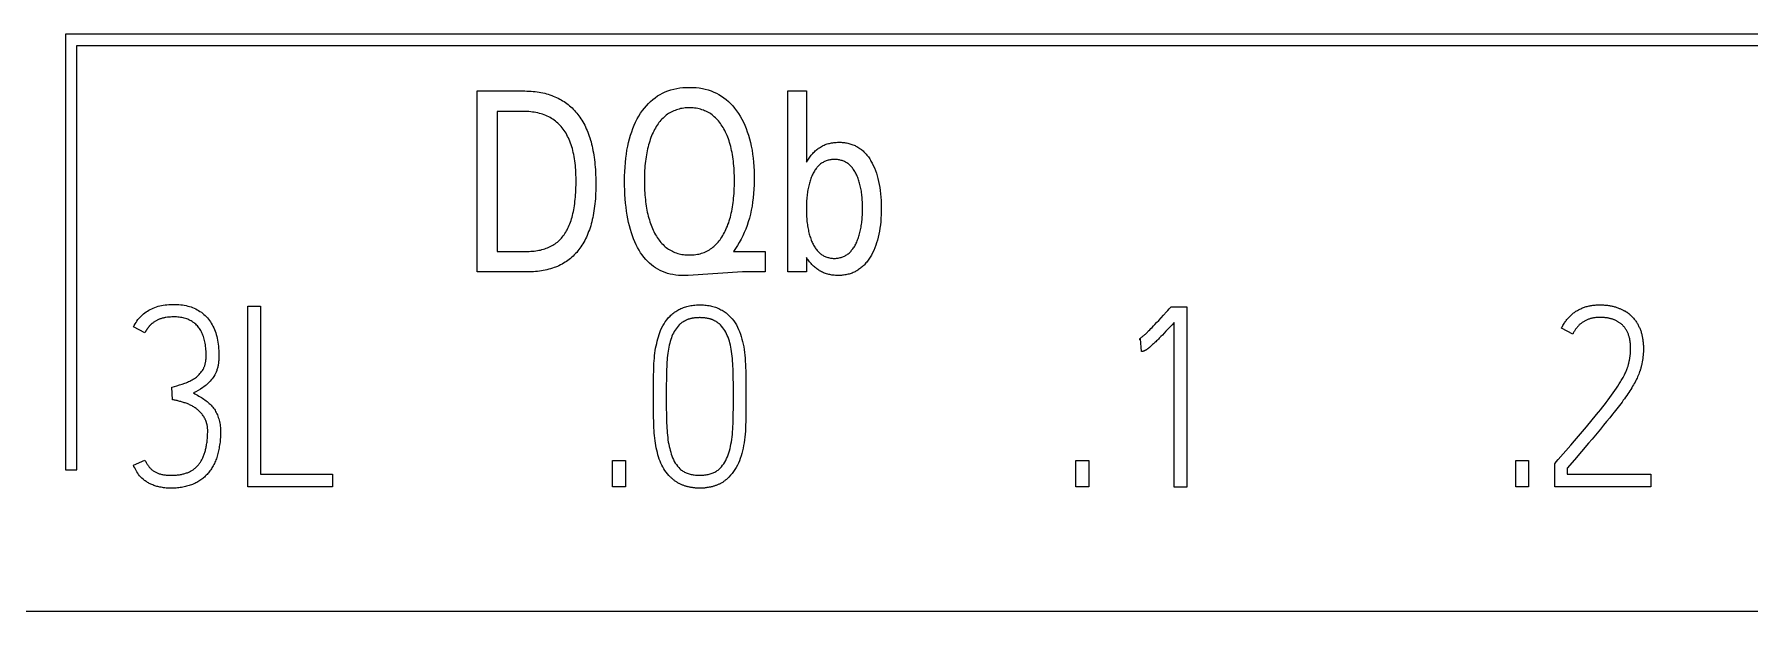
# Model space of a CAD drawing. Header units: inches. Extents: x 9000 to 22395, y 8106 to 17135.
# Drawn here: x 10216.71 to 10250.43, y 8327.43 to 8338.77 of the extents above; entities that cross this region are included whole.
import ezdxf

# ---------------------------------------------------------------- set-up
doc = ezdxf.new("R2010")
doc.units = ezdxf.units.IN
doc.header["$MEASUREMENT"] = 0
doc.layers.add('20000_FRONT_O', color=7, linetype='Continuous')
doc.layers.add('20500_FRONT_O_LABELING', color=7, linetype='Continuous')

# ---------------------------------------------------------------- blocks, each defined once
blk = doc.blocks.new('A$C21A67833')
at = {"layer": '20000_FRONT_O', "linetype": 'Continuous'}
for p, q in [((91.03, 19.303), (72.42, 19.303)), ((72.42, 19.303), (72.42, 15.453)), ((72.52, 19.203), (90.93, 19.203)), ((72.52, 15.453), (72.52, 19.203)), ((72.42, 15.453), (72.52, 15.453)), ((105.3, 14.2), (25, 14.2))]:
    blk.add_line(p, q, dxfattribs=at)
at = {"layer": '20500_FRONT_O_LABELING', "linetype": 'Continuous'}
for p, q in [((76.063, 17.203), (76.063, 18.803)), ((78.811, 18.803), (78.975, 18.803)), ((78.811, 17.203), (78.811, 18.803)), ((78.975, 18.803), (78.975, 18.172)), ((76.449, 18.622), (76.238, 18.622)), ((76.238, 18.622), (76.238, 17.384)), ((76.238, 17.384), (76.505, 17.384)), ((78.329, 17.384), (78.611, 17.384)), ((78.611, 17.384), (78.611, 17.203)), ((78.977, 17.329), (78.975, 17.331)), ((78.975, 17.331), (78.975, 17.203)), ((76.503, 17.203), (76.063, 17.203)), ((78.41, 17.203), (77.93, 17.171)), ((78.611, 17.203), (78.41, 17.203)), ((78.975, 17.203), (78.811, 17.203)), ((74.032, 16.901), (74.145, 16.901)), ((74.032, 15.303), (74.032, 16.901)), ((74.145, 16.901), (74.145, 15.416)), ((82.136, 16.822), (82.161, 16.849)), ((82.185, 16.876), (82.201, 16.894)), ((82.201, 16.894), (82.341, 16.894)), ((82.341, 16.894), (82.341, 15.301)), ((73.122, 16.666), (73.02, 16.717)), ((82.013, 16.691), (82.023, 16.702)), ((82.023, 16.702), (82.034, 16.713)), ((82.034, 16.713), (82.045, 16.725)), ((82.045, 16.725), (82.057, 16.737)), ((82.057, 16.737), (82.074, 16.756)), ((82.074, 16.756), (82.093, 16.775)), ((82.093, 16.775), (82.136, 16.822)), ((82.191, 16.715), (82.173, 16.696)), ((82.21, 16.735), (82.191, 16.715)), ((82.23, 16.757), (82.21, 16.735)), ((82.23, 15.301), (82.23, 16.757)), ((85.756, 16.654), (85.656, 16.705)), ((81.932, 16.612), (81.919, 16.608)), ((81.939, 16.499), (81.932, 16.612)), ((82.038, 16.56), (82.032, 16.555)), ((82.045, 16.566), (82.038, 16.56)), ((82.051, 16.572), (82.045, 16.566)), ((82.058, 16.579), (82.051, 16.572)), ((82.066, 16.586), (82.058, 16.579)), ((82.073, 16.593), (82.066, 16.586)), ((82.081, 16.601), (82.073, 16.593)), ((82.089, 16.609), (82.081, 16.601)), ((82.097, 16.617), (82.089, 16.609)), ((82.11, 16.631), (82.097, 16.617)), ((82.125, 16.645), (82.11, 16.631)), ((82.14, 16.661), (82.125, 16.645)), ((82.156, 16.678), (82.14, 16.661)), ((82.173, 16.696), (82.156, 16.678)), ((77.736, 16.253), (77.735, 16.206)), ((73.366, 16.073), (73.36, 16.184)), ((77.622, 16.056), (77.621, 16.111)), ((86.109, 15.946), (86.083, 15.914)), ((77.624, 15.874), (77.623, 15.924)), ((85.772, 15.71), (85.841, 15.792)), ((86.028, 15.847), (86, 15.813)), ((86.056, 15.881), (86.028, 15.847)), ((86.083, 15.914), (86.056, 15.881)), ((85.627, 15.544), (85.738, 15.672)), ((85.738, 15.672), (85.772, 15.71)), ((73.02, 15.494), (73.122, 15.54)), ((77.26, 15.536), (77.373, 15.536)), ((77.26, 15.303), (77.26, 15.536)), ((77.373, 15.536), (77.373, 15.303)), ((81.359, 15.536), (81.473, 15.536)), ((81.359, 15.303), (81.359, 15.536)), ((81.473, 15.536), (81.473, 15.303)), ((85.252, 15.536), (85.365, 15.536)), ((85.252, 15.303), (85.252, 15.536)), ((85.365, 15.536), (85.365, 15.303)), ((85.596, 15.507), (85.609, 15.523)), ((85.596, 15.303), (85.596, 15.507)), ((85.609, 15.523), (85.627, 15.544)), ((85.771, 15.543), (85.707, 15.467)), ((74.145, 15.416), (74.78, 15.416)), ((74.78, 15.416), (74.78, 15.303)), ((85.707, 15.467), (85.707, 15.414)), ((85.707, 15.414), (86.448, 15.414)), ((86.448, 15.414), (86.448, 15.303)), ((74.78, 15.303), (74.032, 15.303)), ((77.373, 15.303), (77.26, 15.303)), ((81.473, 15.303), (81.359, 15.303)), ((82.341, 15.301), (82.23, 15.301)), ((85.365, 15.303), (85.252, 15.303)), ((86.448, 15.303), (85.596, 15.303))]:
    blk.add_line(p, q, dxfattribs=at)
for points in [[(77.93, 17.171), (77.919, 17.17), (77.908, 17.17), (77.895, 17.17), (77.868, 17.17), (77.843, 17.172), (77.818, 17.175), (77.793, 17.179), (77.77, 17.184), (77.746, 17.19), (77.724, 17.198), (77.702, 17.206), (77.681, 17.216), (77.661, 17.226), (77.641, 17.238), (77.622, 17.251), (77.604, 17.265), (77.586, 17.281), (77.569, 17.297), (77.553, 17.314), (77.537, 17.333), (77.522, 17.353), (77.508, 17.373), (77.494, 17.395), (77.481, 17.418), (77.469, 17.443), (77.457, 17.468), (77.446, 17.494), (77.436, 17.521), (77.426, 17.549), (77.417, 17.579), (77.409, 17.609), (77.402, 17.64), (77.395, 17.672), (77.389, 17.706), (77.384, 17.74), (77.379, 17.775), (77.375, 17.811), (77.372, 17.849), (77.369, 17.887), (77.368, 17.927), (77.366, 17.967), (77.366, 18.008), (77.366, 18.05), (77.368, 18.091), (77.37, 18.13), (77.373, 18.169), (77.377, 18.207), (77.382, 18.243), (77.387, 18.279), (77.394, 18.314), (77.401, 18.347), (77.41, 18.38), (77.419, 18.412), (77.429, 18.442), (77.44, 18.472), (77.452, 18.501), (77.464, 18.528), (77.478, 18.555), (77.493, 18.581), (77.508, 18.606), (77.524, 18.629), (77.541, 18.651), (77.559, 18.672), (77.577, 18.692), (77.596, 18.71), (77.616, 18.728), (77.636, 18.743), (77.658, 18.758), (77.68, 18.771), (77.702, 18.783), (77.726, 18.794), (77.75, 18.804), (77.775, 18.812), (77.801, 18.819), (77.827, 18.825), (77.854, 18.829), (77.882, 18.832), (77.911, 18.834), (77.94, 18.834), (77.97, 18.834), (77.998, 18.832), (78.026, 18.829), (78.054, 18.824), (78.08, 18.818), (78.106, 18.811), (78.131, 18.803), (78.155, 18.793), (78.179, 18.782), (78.201, 18.77), (78.223, 18.757), (78.245, 18.742), (78.265, 18.726), (78.285, 18.709), (78.304, 18.691), (78.323, 18.671), (78.34, 18.65), (78.357, 18.627), (78.373, 18.604), (78.389, 18.579), (78.403, 18.554), (78.417, 18.527), (78.43, 18.499), (78.441, 18.471), (78.452, 18.442), (78.462, 18.411), (78.472, 18.38), (78.48, 18.348), (78.487, 18.314), (78.494, 18.28), (78.499, 18.245), (78.504, 18.209), (78.508, 18.172), (78.51, 18.134), (78.512, 18.095), (78.513, 18.055), (78.513, 18.014), (78.513, 17.974), (78.511, 17.934), (78.508, 17.895), (78.504, 17.857), (78.499, 17.82), (78.494, 17.784), (78.487, 17.748), (78.479, 17.713), (78.47, 17.679), (78.46, 17.646), (78.45, 17.614), (78.438, 17.582), (78.425, 17.552), (78.412, 17.522), (78.397, 17.493), (78.381, 17.464), (78.364, 17.437), (78.347, 17.41), (78.329, 17.384)], [(76.063, 18.803), (76.446, 18.803), (76.484, 18.803), (76.502, 18.802), (76.521, 18.801), (76.539, 18.8), (76.557, 18.799), (76.575, 18.797), (76.592, 18.794), (76.609, 18.792), (76.626, 18.789), (76.642, 18.785), (76.659, 18.782), (76.675, 18.777), (76.69, 18.773), (76.706, 18.768), (76.721, 18.763), (76.735, 18.757), (76.75, 18.751), (76.764, 18.745), (76.778, 18.738), (76.792, 18.731), (76.805, 18.724), (76.818, 18.716), (76.831, 18.708), (76.843, 18.7), (76.856, 18.691), (76.868, 18.682), (76.879, 18.672), (76.891, 18.662), (76.902, 18.652), (76.912, 18.641), (76.923, 18.63), (76.933, 18.619), (76.943, 18.607), (76.953, 18.595), (76.962, 18.582), (76.971, 18.57), (76.98, 18.556), (76.989, 18.543), (76.997, 18.529), (77.005, 18.515), (77.013, 18.5), (77.02, 18.485), (77.027, 18.469), (77.034, 18.454), (77.04, 18.438), (77.047, 18.421), (77.053, 18.404), (77.058, 18.387), (77.064, 18.369), (77.069, 18.352), (77.074, 18.333), (77.078, 18.315), (77.082, 18.296), (77.086, 18.276), (77.09, 18.256), (77.093, 18.236), (77.097, 18.216), (77.099, 18.195), (77.102, 18.174), (77.104, 18.152), (77.106, 18.13), (77.108, 18.108), (77.109, 18.085), (77.11, 18.062), (77.111, 18.039), (77.112, 18.015), (77.112, 17.991), (77.112, 17.967), (77.112, 17.943), (77.111, 17.919), (77.11, 17.896), (77.109, 17.873), (77.108, 17.85), (77.106, 17.828), (77.104, 17.806), (77.101, 17.785), (77.098, 17.764), (77.095, 17.743), (77.092, 17.723), (77.088, 17.703), (77.085, 17.684), (77.08, 17.665), (77.076, 17.646), (77.071, 17.628), (77.066, 17.61), (77.06, 17.593), (77.055, 17.575), (77.048, 17.559), (77.042, 17.542), (77.035, 17.526), (77.029, 17.511), (77.021, 17.496), (77.014, 17.481), (77.006, 17.466), (76.998, 17.452), (76.989, 17.439), (76.98, 17.425), (76.971, 17.412), (76.962, 17.4), (76.952, 17.388), (76.942, 17.376), (76.932, 17.365), (76.921, 17.354), (76.911, 17.343), (76.899, 17.333), (76.888, 17.323), (76.876, 17.314), (76.864, 17.305), (76.852, 17.296), (76.839, 17.288), (76.826, 17.28), (76.813, 17.272), (76.799, 17.265), (76.785, 17.258), (76.771, 17.252), (76.756, 17.246), (76.742, 17.241), (76.727, 17.235), (76.711, 17.231), (76.695, 17.226), (76.679, 17.222), (76.663, 17.218), (76.646, 17.215), (76.63, 17.212), (76.612, 17.21), (76.595, 17.208), (76.577, 17.206), (76.559, 17.205), (76.54, 17.204), (76.522, 17.203), (76.503, 17.203)], [(76.505, 17.384), (76.521, 17.384), (76.536, 17.385), (76.551, 17.386), (76.566, 17.387), (76.58, 17.389), (76.594, 17.391), (76.608, 17.394), (76.622, 17.396), (76.635, 17.4), (76.648, 17.403), (76.66, 17.407), (76.673, 17.412), (76.685, 17.416), (76.697, 17.421), (76.708, 17.427), (76.719, 17.433), (76.73, 17.439), (76.741, 17.445), (76.751, 17.452), (76.761, 17.46), (76.771, 17.467), (76.78, 17.475), (76.789, 17.484), (76.798, 17.493), (76.807, 17.502), (76.815, 17.511), (76.823, 17.521), (76.83, 17.531), (76.838, 17.542), (76.845, 17.553), (76.852, 17.565), (76.858, 17.576), (76.864, 17.589), (76.87, 17.601), (76.876, 17.615), (76.882, 17.628), (76.887, 17.642), (76.892, 17.657), (76.897, 17.672), (76.901, 17.687), (76.905, 17.703), (76.909, 17.719), (76.913, 17.736), (76.916, 17.753), (76.919, 17.77), (76.922, 17.788), (76.925, 17.807), (76.927, 17.826), (76.929, 17.845), (76.931, 17.865), (76.933, 17.885), (76.934, 17.906), (76.935, 17.927), (76.936, 17.948), (76.937, 17.97), (76.937, 17.993), (76.937, 18.016), (76.937, 18.038), (76.936, 18.061), (76.935, 18.082), (76.934, 18.104), (76.933, 18.125), (76.931, 18.145), (76.929, 18.165), (76.926, 18.185), (76.923, 18.204), (76.92, 18.223), (76.916, 18.241), (76.912, 18.259), (76.908, 18.277), (76.904, 18.294), (76.899, 18.31), (76.893, 18.327), (76.888, 18.342), (76.882, 18.358), (76.876, 18.373), (76.869, 18.387), (76.862, 18.401), (76.855, 18.415), (76.848, 18.428), (76.84, 18.441), (76.832, 18.453), (76.823, 18.465), (76.814, 18.476), (76.805, 18.487), (76.795, 18.498), (76.785, 18.508), (76.775, 18.518), (76.765, 18.527), (76.754, 18.536), (76.743, 18.544), (76.731, 18.552), (76.719, 18.56), (76.707, 18.567), (76.695, 18.573), (76.682, 18.58), (76.669, 18.585), (76.655, 18.591), (76.641, 18.596), (76.627, 18.6), (76.612, 18.604), (76.598, 18.608), (76.582, 18.611), (76.567, 18.614), (76.551, 18.616), (76.535, 18.618), (76.518, 18.62), (76.502, 18.621), (76.484, 18.621), (76.449, 18.622)], [(78.252, 18.454), (78.245, 18.467), (78.238, 18.48), (78.23, 18.492), (78.222, 18.504), (78.214, 18.516), (78.206, 18.527), (78.197, 18.537), (78.188, 18.547), (78.179, 18.557), (78.17, 18.566), (78.16, 18.575), (78.151, 18.583), (78.14, 18.591), (78.13, 18.599), (78.119, 18.605), (78.109, 18.612), (78.097, 18.618), (78.086, 18.623), (78.074, 18.628), (78.063, 18.633), (78.05, 18.637), (78.038, 18.641), (78.025, 18.644), (78.013, 18.647), (77.999, 18.649), (77.986, 18.651), (77.972, 18.652), (77.959, 18.653), (77.944, 18.653), (77.93, 18.653), (77.916, 18.653), (77.902, 18.652), (77.889, 18.65), (77.875, 18.648), (77.862, 18.646), (77.85, 18.643), (77.837, 18.64), (77.825, 18.636), (77.813, 18.631), (77.801, 18.627), (77.789, 18.621), (77.778, 18.616), (77.767, 18.61), (77.756, 18.603), (77.746, 18.596), (77.735, 18.588), (77.725, 18.58), (77.716, 18.572), (77.706, 18.563), (77.697, 18.554), (77.688, 18.544), (77.679, 18.533), (77.67, 18.523), (77.662, 18.511), (77.654, 18.5), (77.646, 18.487), (77.639, 18.475), (77.631, 18.462), (77.624, 18.448), (77.618, 18.434), (77.611, 18.42), (77.605, 18.405), (77.599, 18.39), (77.593, 18.374), (77.588, 18.359), (77.583, 18.342), (77.578, 18.326), (77.574, 18.309), (77.57, 18.292), (77.566, 18.274), (77.562, 18.256), (77.559, 18.238), (77.556, 18.219), (77.553, 18.2), (77.55, 18.181), (77.548, 18.161), (77.546, 18.141), (77.545, 18.12), (77.543, 18.099), (77.542, 18.078), (77.542, 18.056), (77.541, 18.034), (77.541, 18.012), (77.541, 17.989), (77.542, 17.967), (77.542, 17.946), (77.543, 17.924), (77.544, 17.903), (77.546, 17.883), (77.548, 17.862), (77.55, 17.843), (77.552, 17.823), (77.554, 17.804), (77.557, 17.785), (77.56, 17.766), (77.564, 17.748), (77.567, 17.731), (77.571, 17.713), (77.575, 17.696), (77.58, 17.679), (77.585, 17.663), (77.59, 17.647), (77.595, 17.632), (77.6, 17.616), (77.606, 17.601), (77.612, 17.587), (77.619, 17.573), (77.625, 17.559)], [(77.625, 17.559), (77.632, 17.545), (77.64, 17.532), (77.647, 17.52), (77.655, 17.507), (77.663, 17.496), (77.671, 17.484), (77.679, 17.474), (77.688, 17.463), (77.697, 17.453), (77.706, 17.444), (77.716, 17.435), (77.725, 17.426), (77.735, 17.418), (77.745, 17.411), (77.756, 17.404), (77.766, 17.397), (77.777, 17.391), (77.789, 17.385), (77.8, 17.38), (77.812, 17.375), (77.823, 17.371), (77.836, 17.367), (77.848, 17.363), (77.861, 17.36), (77.874, 17.358), (77.887, 17.356), (77.9, 17.354), (77.914, 17.353), (77.928, 17.353), (77.942, 17.353), (77.956, 17.353), (77.97, 17.354), (77.983, 17.355), (77.996, 17.357), (78.01, 17.359), (78.022, 17.361), (78.035, 17.364), (78.047, 17.368), (78.059, 17.372), (78.071, 17.376), (78.083, 17.381), (78.094, 17.387), (78.105, 17.393), (78.116, 17.399), (78.127, 17.406), (78.137, 17.413), (78.147, 17.421), (78.157, 17.429), (78.167, 17.438), (78.176, 17.447), (78.185, 17.456), (78.194, 17.466), (78.203, 17.477), (78.211, 17.488), (78.219, 17.499), (78.227, 17.511), (78.235, 17.524), (78.242, 17.536), (78.25, 17.55), (78.256, 17.564), (78.263, 17.578), (78.269, 17.592), (78.276, 17.607), (78.281, 17.622), (78.287, 17.638), (78.292, 17.654), (78.297, 17.671), (78.302, 17.687), (78.306, 17.705), (78.31, 17.722), (78.314, 17.74), (78.318, 17.758), (78.321, 17.777), (78.324, 17.796), (78.327, 17.816), (78.329, 17.835), (78.331, 17.856), (78.333, 17.876), (78.335, 17.897), (78.336, 17.919), (78.337, 17.94), (78.338, 17.963), (78.338, 17.985), (78.339, 18.008), (78.338, 18.031), (78.338, 18.054), (78.337, 18.076), (78.336, 18.098), (78.335, 18.119), (78.333, 18.14), (78.331, 18.161), (78.329, 18.181), (78.327, 18.201), (78.324, 18.221), (78.321, 18.24), (78.317, 18.258), (78.313, 18.277), (78.309, 18.295), (78.305, 18.312), (78.3, 18.33), (78.295, 18.346), (78.29, 18.363), (78.285, 18.379), (78.279, 18.395), (78.273, 18.41), (78.266, 18.425), (78.259, 18.439), (78.252, 18.454)], [(78.975, 18.172), (78.987, 18.191), (78.993, 18.2), (78.999, 18.209), (79.005, 18.218), (79.012, 18.227), (79.018, 18.235), (79.025, 18.243), (79.032, 18.251), (79.038, 18.258), (79.046, 18.265), (79.053, 18.272), (79.06, 18.278), (79.068, 18.284), (79.075, 18.29), (79.083, 18.296), (79.091, 18.301), (79.099, 18.306), (79.108, 18.311), (79.116, 18.316), (79.124, 18.32), (79.133, 18.324), (79.142, 18.328), (79.151, 18.331), (79.16, 18.334), (79.169, 18.337), (79.179, 18.339), (79.188, 18.342), (79.198, 18.343), (79.208, 18.345), (79.218, 18.346), (79.228, 18.348), (79.239, 18.348), (79.249, 18.349), (79.26, 18.349), (79.27, 18.349), (79.281, 18.349), (79.291, 18.348), (79.302, 18.347), (79.312, 18.346), (79.322, 18.345), (79.331, 18.343), (79.341, 18.341), (79.351, 18.339), (79.36, 18.336), (79.369, 18.333), (79.378, 18.33), (79.387, 18.327), (79.396, 18.323), (79.405, 18.319), (79.413, 18.315), (79.422, 18.311), (79.43, 18.306), (79.438, 18.301), (79.446, 18.295), (79.453, 18.29), (79.461, 18.284), (79.469, 18.278), (79.476, 18.272), (79.483, 18.265), (79.49, 18.258), (79.497, 18.251), (79.504, 18.243), (79.51, 18.235), (79.517, 18.227), (79.523, 18.219), (79.529, 18.21), (79.535, 18.202), (79.541, 18.192), (79.546, 18.183), (79.552, 18.173), (79.557, 18.163), (79.567, 18.143), (79.577, 18.122), (79.586, 18.099), (79.594, 18.077), (79.601, 18.053), (79.608, 18.028), (79.614, 18.003), (79.619, 17.977), (79.624, 17.95), (79.628, 17.922), (79.631, 17.893), (79.634, 17.864), (79.636, 17.834), (79.637, 17.802), (79.637, 17.787), (79.637, 17.771), (79.637, 17.738), (79.636, 17.707), (79.634, 17.677), (79.632, 17.647), (79.629, 17.618), (79.625, 17.59), (79.621, 17.562), (79.616, 17.536), (79.61, 17.51), (79.604, 17.485), (79.596, 17.461), (79.589, 17.438), (79.58, 17.415), (79.571, 17.393), (79.561, 17.373), (79.55, 17.352), (79.545, 17.343), (79.539, 17.333), (79.533, 17.324), (79.527, 17.315), (79.521, 17.307), (79.515, 17.298), (79.509, 17.29), (79.502, 17.282), (79.495, 17.275), (79.489, 17.267), (79.482, 17.26), (79.475, 17.254), (79.468, 17.247), (79.46, 17.241), (79.453, 17.235), (79.445, 17.229), (79.437, 17.224), (79.429, 17.218), (79.421, 17.214), (79.413, 17.209), (79.405, 17.205), (79.396, 17.2), (79.388, 17.197), (79.379, 17.193), (79.37, 17.19), (79.361, 17.187), (79.352, 17.184), (79.343, 17.182), (79.333, 17.179), (79.324, 17.177), (79.314, 17.176), (79.304, 17.174), (79.294, 17.173), (79.284, 17.172), (79.274, 17.172), (79.263, 17.171), (79.252, 17.171), (79.242, 17.171), (79.232, 17.172), (79.221, 17.173), (79.211, 17.174), (79.201, 17.175), (79.191, 17.177), (79.182, 17.179), (79.172, 17.181), (79.163, 17.183), (79.153, 17.186), (79.144, 17.189), (79.135, 17.193), (79.126, 17.196), (79.118, 17.2), (79.109, 17.204), (79.1, 17.209), (79.092, 17.214), (79.084, 17.219), (79.076, 17.224), (79.068, 17.23), (79.06, 17.236), (79.052, 17.242), (79.045, 17.248), (79.037, 17.255), (79.03, 17.262), (79.023, 17.269), (79.016, 17.277), (79.009, 17.285), (79.002, 17.293), (78.996, 17.302), (78.989, 17.31), (78.983, 17.319), (78.977, 17.329)], [(79.42, 18.058), (79.416, 18.067), (79.412, 18.075), (79.407, 18.084), (79.402, 18.092), (79.397, 18.1), (79.392, 18.107), (79.387, 18.115), (79.382, 18.122), (79.376, 18.128), (79.371, 18.135), (79.365, 18.141), (79.359, 18.146), (79.353, 18.152), (79.346, 18.157), (79.34, 18.162), (79.333, 18.166), (79.326, 18.17), (79.32, 18.174), (79.312, 18.178), (79.305, 18.181), (79.298, 18.184), (79.29, 18.187), (79.283, 18.189), (79.275, 18.191), (79.267, 18.193), (79.259, 18.194), (79.25, 18.196), (79.242, 18.196), (79.233, 18.197), (79.224, 18.197), (79.216, 18.197), (79.207, 18.197), (79.198, 18.196), (79.19, 18.195), (79.182, 18.193), (79.174, 18.192), (79.166, 18.19), (79.158, 18.188), (79.15, 18.185), (79.143, 18.182), (79.136, 18.179), (79.128, 18.175), (79.122, 18.171), (79.115, 18.167), (79.108, 18.163), (79.101, 18.158), (79.095, 18.153), (79.089, 18.147), (79.083, 18.142), (79.077, 18.136), (79.071, 18.129), (79.066, 18.123), (79.06, 18.116), (79.055, 18.108), (79.05, 18.101), (79.045, 18.093), (79.04, 18.084), (79.035, 18.076), (79.031, 18.067), (79.026, 18.058), (79.022, 18.048), (79.018, 18.039), (79.014, 18.029), (79.011, 18.018), (79.007, 18.008), (79.004, 17.997), (79.001, 17.986), (78.998, 17.975), (78.995, 17.964), (78.993, 17.952), (78.99, 17.94), (78.988, 17.928), (78.986, 17.915), (78.984, 17.903), (78.982, 17.89), (78.981, 17.876), (78.979, 17.863), (78.978, 17.849), (78.977, 17.835), (78.977, 17.821), (78.976, 17.807), (78.975, 17.792), (78.975, 17.777), (78.975, 17.762), (78.975, 17.747), (78.975, 17.732), (78.976, 17.717), (78.976, 17.703), (78.977, 17.689), (78.978, 17.675), (78.979, 17.661), (78.98, 17.648), (78.982, 17.634), (78.984, 17.622), (78.985, 17.609), (78.987, 17.596), (78.99, 17.584), (78.992, 17.572), (78.994, 17.561), (78.997, 17.549), (79, 17.538), (79.003, 17.527), (79.006, 17.516), (79.01, 17.506), (79.013, 17.495), (79.017, 17.485), (79.021, 17.476), (79.025, 17.466)], [(79.025, 17.466), (79.029, 17.457), (79.034, 17.448), (79.038, 17.439), (79.043, 17.431), (79.048, 17.422), (79.053, 17.415), (79.058, 17.407), (79.063, 17.4), (79.069, 17.393), (79.075, 17.387), (79.081, 17.381), (79.087, 17.375), (79.093, 17.369), (79.099, 17.364), (79.106, 17.359), (79.112, 17.354), (79.119, 17.35), (79.126, 17.346), (79.133, 17.342), (79.14, 17.339), (79.148, 17.336), (79.155, 17.333), (79.163, 17.331), (79.171, 17.329), (79.179, 17.327), (79.187, 17.326), (79.196, 17.325), (79.204, 17.324), (79.213, 17.323), (79.222, 17.323), (79.231, 17.323), (79.24, 17.324), (79.248, 17.325), (79.257, 17.326), (79.265, 17.327), (79.273, 17.329), (79.281, 17.331), (79.289, 17.334), (79.296, 17.336), (79.304, 17.339), (79.311, 17.343), (79.318, 17.346), (79.325, 17.35), (79.332, 17.355), (79.339, 17.359), (79.345, 17.364), (79.352, 17.369), (79.358, 17.375), (79.364, 17.381), (79.37, 17.387), (79.375, 17.394), (79.381, 17.401), (79.386, 17.408), (79.392, 17.415), (79.397, 17.423), (79.402, 17.431), (79.407, 17.44), (79.411, 17.448), (79.416, 17.457), (79.42, 17.467), (79.424, 17.477), (79.428, 17.486), (79.432, 17.497), (79.435, 17.507), (79.439, 17.518), (79.442, 17.528), (79.445, 17.54), (79.448, 17.551), (79.451, 17.562), (79.454, 17.574), (79.456, 17.586), (79.458, 17.598), (79.46, 17.611), (79.462, 17.624), (79.464, 17.637), (79.465, 17.65), (79.467, 17.663), (79.468, 17.677), (79.469, 17.691), (79.47, 17.705), (79.47, 17.719), (79.471, 17.734), (79.471, 17.748), (79.471, 17.764), (79.471, 17.779), (79.471, 17.793), (79.471, 17.808), (79.47, 17.822), (79.469, 17.837), (79.468, 17.85), (79.467, 17.864), (79.466, 17.877), (79.464, 17.89), (79.463, 17.903), (79.461, 17.916), (79.459, 17.928), (79.457, 17.94), (79.454, 17.952), (79.452, 17.964), (79.449, 17.975), (79.446, 17.986), (79.443, 17.997), (79.44, 18.008), (79.436, 18.018), (79.432, 18.029), (79.429, 18.039), (79.425, 18.048), (79.42, 18.058)], [(73.02, 16.717), (73.027, 16.73), (73.035, 16.744), (73.043, 16.757), (73.051, 16.769), (73.06, 16.781), (73.069, 16.792), (73.079, 16.803), (73.089, 16.813), (73.099, 16.823), (73.11, 16.832), (73.121, 16.841), (73.132, 16.85), (73.144, 16.857), (73.156, 16.865), (73.169, 16.872), (73.182, 16.878), (73.195, 16.884), (73.209, 16.889), (73.223, 16.894), (73.238, 16.899), (73.253, 16.903), (73.268, 16.906), (73.284, 16.909), (73.3, 16.911), (73.316, 16.913), (73.333, 16.915), (73.35, 16.916), (73.368, 16.916), (73.386, 16.916), (73.404, 16.916), (73.421, 16.914), (73.438, 16.913), (73.454, 16.911), (73.47, 16.908), (73.486, 16.905), (73.501, 16.901), (73.516, 16.897), (73.53, 16.893), (73.544, 16.887), (73.558, 16.882), (73.571, 16.876), (73.584, 16.869), (73.597, 16.862), (73.609, 16.854), (73.621, 16.846), (73.632, 16.837), (73.643, 16.828), (73.654, 16.818), (73.664, 16.808), (73.674, 16.797), (73.683, 16.786), (73.692, 16.774), (73.701, 16.762), (73.709, 16.749), (73.716, 16.736), (73.724, 16.723), (73.73, 16.709), (73.737, 16.695), (73.742, 16.68), (73.748, 16.665), (73.753, 16.649), (73.757, 16.633), (73.761, 16.616), (73.765, 16.599), (73.768, 16.582), (73.77, 16.564), (73.773, 16.546), (73.774, 16.527), (73.776, 16.508), (73.776, 16.488), (73.777, 16.468), (73.777, 16.458), (73.777, 16.448), (73.776, 16.438), (73.776, 16.429), (73.775, 16.419), (73.774, 16.41), (73.773, 16.401), (73.772, 16.392), (73.771, 16.384), (73.769, 16.376), (73.768, 16.368), (73.766, 16.36), (73.764, 16.352), (73.762, 16.345), (73.759, 16.338), (73.757, 16.331), (73.751, 16.317), (73.745, 16.305), (73.739, 16.292), (73.732, 16.28), (73.725, 16.269), (73.717, 16.258), (73.709, 16.248), (73.7, 16.238), (73.691, 16.228), (73.682, 16.219), (73.673, 16.211), (73.663, 16.202), (73.654, 16.195), (73.644, 16.187), (73.634, 16.18), (73.613, 16.168), (73.592, 16.155), (73.571, 16.144), (73.551, 16.133)], [(77.685, 16.685), (77.694, 16.706), (77.704, 16.725), (77.715, 16.744), (77.726, 16.762), (77.739, 16.779), (77.753, 16.796), (77.768, 16.812), (77.776, 16.82), (77.784, 16.827), (77.792, 16.834), (77.801, 16.841), (77.809, 16.848), (77.818, 16.854), (77.827, 16.86), (77.836, 16.865), (77.846, 16.87), (77.856, 16.875), (77.865, 16.88), (77.876, 16.884), (77.886, 16.888), (77.896, 16.892), (77.907, 16.895), (77.918, 16.898), (77.929, 16.901), (77.941, 16.903), (77.952, 16.905), (77.964, 16.907), (77.976, 16.909), (77.988, 16.91), (78.001, 16.911), (78.014, 16.911), (78.039, 16.912), (78.052, 16.911), (78.065, 16.911), (78.077, 16.91), (78.089, 16.908), (78.101, 16.907), (78.113, 16.905), (78.125, 16.903), (78.136, 16.9), (78.147, 16.898), (78.158, 16.894), (78.169, 16.891), (78.179, 16.887), (78.19, 16.883), (78.2, 16.879), (78.21, 16.874), (78.219, 16.869), (78.229, 16.864), (78.238, 16.859), (78.247, 16.853), (78.256, 16.847), (78.264, 16.84), (78.273, 16.833), (78.281, 16.826), (78.289, 16.819), (78.304, 16.803), (78.319, 16.787), (78.332, 16.77), (78.344, 16.752), (78.356, 16.734), (78.366, 16.715), (78.375, 16.695), (78.383, 16.675), (78.391, 16.654), (78.398, 16.632), (78.404, 16.61), (78.41, 16.588), (78.415, 16.564), (78.42, 16.541), (78.423, 16.516), (78.427, 16.491), (78.43, 16.466), (78.432, 16.44), (78.434, 16.413), (78.436, 16.386), (78.437, 16.358), (78.438, 16.33)], [(82.161, 16.849), (82.173, 16.863), (82.185, 16.876)], [(85.656, 16.705), (85.66, 16.714), (85.665, 16.722), (85.669, 16.73), (85.674, 16.738), (85.679, 16.746), (85.684, 16.753), (85.689, 16.761), (85.694, 16.768), (85.699, 16.775), (85.705, 16.782), (85.71, 16.788), (85.716, 16.795), (85.721, 16.801), (85.727, 16.807), (85.733, 16.813), (85.739, 16.819), (85.745, 16.825), (85.751, 16.83), (85.758, 16.835), (85.764, 16.84), (85.771, 16.845), (85.778, 16.85), (85.784, 16.855), (85.791, 16.859), (85.798, 16.863), (85.806, 16.867), (85.813, 16.871), (85.82, 16.875), (85.828, 16.878), (85.835, 16.882), (85.843, 16.885), (85.851, 16.888), (85.859, 16.891), (85.867, 16.893), (85.875, 16.896), (85.883, 16.898), (85.891, 16.9), (85.9, 16.902), (85.909, 16.904), (85.917, 16.905), (85.926, 16.907), (85.935, 16.908), (85.944, 16.909), (85.953, 16.91), (85.962, 16.911), (85.972, 16.911), (85.981, 16.911), (85.991, 16.912), (86.001, 16.912), (86.01, 16.911), (86.019, 16.911), (86.029, 16.911), (86.038, 16.91), (86.046, 16.909), (86.055, 16.909), (86.064, 16.908), (86.072, 16.906), (86.08, 16.905), (86.088, 16.904), (86.096, 16.902), (86.104, 16.901), (86.111, 16.899), (86.119, 16.897), (86.126, 16.895), (86.133, 16.893), (86.14, 16.891), (86.147, 16.888), (86.154, 16.886), (86.16, 16.884), (86.167, 16.881), (86.173, 16.879), (86.179, 16.876), (86.185, 16.873), (86.191, 16.871), (86.197, 16.868), (86.203, 16.865)], [(86.203, 16.865), (86.206, 16.863), (86.209, 16.862), (86.212, 16.86), (86.216, 16.858), (86.219, 16.857), (86.222, 16.855), (86.225, 16.853), (86.227, 16.851), (86.23, 16.849), (86.233, 16.847), (86.236, 16.846), (86.239, 16.844), (86.241, 16.842), (86.244, 16.84), (86.247, 16.838), (86.249, 16.836), (86.252, 16.834), (86.254, 16.832), (86.257, 16.83), (86.259, 16.828), (86.261, 16.826), (86.264, 16.824), (86.266, 16.822), (86.268, 16.82)], [(73.306, 16.8), (73.301, 16.799), (73.295, 16.798), (73.29, 16.797), (73.284, 16.795), (73.279, 16.794), (73.274, 16.793), (73.268, 16.791), (73.263, 16.789), (73.258, 16.787), (73.252, 16.786), (73.247, 16.784), (73.242, 16.781), (73.236, 16.779), (73.231, 16.777), (73.226, 16.774), (73.221, 16.771), (73.216, 16.769), (73.21, 16.765), (73.205, 16.762), (73.2, 16.759), (73.195, 16.755), (73.191, 16.751), (73.186, 16.748), (73.183, 16.746), (73.181, 16.743), (73.178, 16.741), (73.176, 16.739), (73.174, 16.737), (73.171, 16.735), (73.169, 16.732), (73.167, 16.73), (73.164, 16.728), (73.162, 16.725), (73.16, 16.723), (73.158, 16.72), (73.156, 16.718), (73.153, 16.715), (73.151, 16.712), (73.149, 16.709), (73.147, 16.707), (73.145, 16.704), (73.143, 16.701), (73.141, 16.698), (73.139, 16.695), (73.137, 16.692), (73.135, 16.689), (73.133, 16.686), (73.131, 16.682), (73.129, 16.679), (73.128, 16.676), (73.126, 16.672), (73.124, 16.669), (73.122, 16.666)], [(73.36, 16.184), (73.382, 16.191), (73.405, 16.197), (73.428, 16.205), (73.451, 16.212), (73.474, 16.22), (73.486, 16.224), (73.497, 16.228), (73.508, 16.233), (73.518, 16.238), (73.529, 16.243), (73.539, 16.249), (73.549, 16.254), (73.559, 16.261), (73.568, 16.267), (73.577, 16.274), (73.586, 16.281), (73.594, 16.288), (73.602, 16.296), (73.609, 16.304), (73.617, 16.313), (73.623, 16.322), (73.63, 16.332), (73.636, 16.341), (73.639, 16.347), (73.642, 16.352), (73.644, 16.357), (73.647, 16.363), (73.649, 16.368), (73.651, 16.374), (73.653, 16.38), (73.655, 16.386), (73.656, 16.393), (73.658, 16.399), (73.659, 16.406), (73.66, 16.412), (73.661, 16.419), (73.662, 16.426), (73.663, 16.434), (73.663, 16.441), (73.663, 16.448), (73.664, 16.456), (73.664, 16.472), (73.663, 16.487), (73.663, 16.502), (73.662, 16.517), (73.66, 16.531), (73.659, 16.545), (73.657, 16.559), (73.655, 16.572), (73.652, 16.585), (73.649, 16.597), (73.646, 16.609), (73.643, 16.621), (73.639, 16.632), (73.635, 16.643), (73.631, 16.654), (73.626, 16.664), (73.621, 16.674), (73.616, 16.684), (73.611, 16.693), (73.605, 16.702), (73.599, 16.71), (73.592, 16.718), (73.586, 16.726), (73.579, 16.733), (73.571, 16.741), (73.564, 16.747), (73.556, 16.754), (73.547, 16.759), (73.539, 16.765), (73.53, 16.77), (73.521, 16.775), (73.511, 16.78), (73.502, 16.784), (73.492, 16.788), (73.481, 16.791), (73.47, 16.794), (73.46, 16.797), (73.448, 16.799), (73.437, 16.801), (73.425, 16.803), (73.413, 16.804), (73.4, 16.805), (73.387, 16.805), (73.374, 16.805), (73.361, 16.805), (73.348, 16.804), (73.334, 16.803), (73.32, 16.802), (73.306, 16.8)], [(77.85, 16.734), (77.84, 16.723), (77.83, 16.712), (77.821, 16.701), (77.813, 16.688), (77.805, 16.676), (77.798, 16.663), (77.791, 16.649), (77.785, 16.635), (77.78, 16.62), (77.774, 16.605), (77.77, 16.589), (77.765, 16.573), (77.761, 16.556), (77.758, 16.539), (77.754, 16.521), (77.751, 16.503), (77.749, 16.484), (77.746, 16.465), (77.744, 16.445), (77.743, 16.425), (77.741, 16.405), (77.74, 16.385), (77.739, 16.363), (77.738, 16.342), (77.737, 16.32), (77.737, 16.298), (77.736, 16.253)], [(78.214, 16.734), (78.211, 16.737), (78.208, 16.74), (78.205, 16.743), (78.202, 16.745), (78.199, 16.748), (78.195, 16.751), (78.192, 16.753), (78.189, 16.756), (78.185, 16.758), (78.182, 16.76), (78.178, 16.763), (78.175, 16.765), (78.171, 16.767), (78.167, 16.769), (78.163, 16.771), (78.16, 16.773), (78.156, 16.775), (78.152, 16.776), (78.148, 16.778), (78.144, 16.78), (78.14, 16.781), (78.135, 16.783), (78.131, 16.784), (78.127, 16.786), (78.123, 16.787), (78.118, 16.788), (78.114, 16.789), (78.109, 16.79), (78.105, 16.791), (78.1, 16.792), (78.095, 16.793), (78.091, 16.794), (78.086, 16.795), (78.081, 16.795), (78.076, 16.796), (78.071, 16.797), (78.066, 16.797), (78.061, 16.797), (78.056, 16.798), (78.051, 16.798), (78.046, 16.798), (78.04, 16.798), (78.035, 16.799), (78.03, 16.799), (78.024, 16.798), (78.019, 16.798), (78.014, 16.798), (78.009, 16.798), (78.003, 16.798), (77.998, 16.797), (77.993, 16.797), (77.989, 16.796), (77.984, 16.796), (77.979, 16.795), (77.974, 16.794), (77.969, 16.793), (77.965, 16.793), (77.96, 16.792), (77.956, 16.791), (77.951, 16.79), (77.947, 16.789), (77.942, 16.787), (77.938, 16.786), (77.934, 16.785), (77.93, 16.784), (77.926, 16.782), (77.922, 16.781), (77.918, 16.779), (77.914, 16.777), (77.91, 16.776), (77.906, 16.774), (77.902, 16.772), (77.899, 16.77), (77.895, 16.768), (77.891, 16.766), (77.888, 16.764), (77.884, 16.762), (77.881, 16.76), (77.878, 16.758), (77.874, 16.755), (77.871, 16.753), (77.868, 16.75), (77.865, 16.748), (77.862, 16.745), (77.859, 16.743), (77.856, 16.74), (77.853, 16.737), (77.85, 16.734)], [(78.329, 16.147), (78.329, 16.174), (78.329, 16.2), (78.329, 16.226), (78.328, 16.251), (78.328, 16.275), (78.328, 16.3), (78.327, 16.324), (78.326, 16.347), (78.325, 16.37), (78.324, 16.393), (78.322, 16.415), (78.32, 16.437), (78.318, 16.458), (78.316, 16.479), (78.313, 16.499), (78.31, 16.519), (78.307, 16.538), (78.303, 16.557), (78.298, 16.575), (78.293, 16.592), (78.288, 16.609), (78.282, 16.625), (78.275, 16.641), (78.268, 16.656), (78.261, 16.67), (78.252, 16.684), (78.244, 16.698), (78.234, 16.71), (78.224, 16.723), (78.214, 16.734)], [(86.22, 16.705), (86.216, 16.71), (86.213, 16.714), (86.21, 16.718), (86.206, 16.722), (86.202, 16.726), (86.199, 16.73), (86.195, 16.734), (86.191, 16.738), (86.187, 16.741), (86.183, 16.745), (86.179, 16.748), (86.174, 16.751), (86.17, 16.754), (86.165, 16.757), (86.161, 16.76), (86.156, 16.763), (86.151, 16.766), (86.147, 16.769), (86.142, 16.771), (86.137, 16.774), (86.131, 16.776), (86.126, 16.778), (86.121, 16.78), (86.115, 16.782), (86.11, 16.784), (86.104, 16.786), (86.099, 16.788), (86.093, 16.789), (86.087, 16.791), (86.081, 16.792), (86.075, 16.793), (86.069, 16.795), (86.062, 16.796), (86.056, 16.797), (86.049, 16.798), (86.043, 16.798), (86.036, 16.799), (86.029, 16.8), (86.023, 16.8), (86.016, 16.8), (86.009, 16.801), (86.001, 16.801), (85.994, 16.801), (85.987, 16.801), (85.98, 16.8), (85.973, 16.8), (85.966, 16.8), (85.959, 16.799), (85.952, 16.798), (85.946, 16.797), (85.939, 16.796), (85.933, 16.795), (85.926, 16.793), (85.92, 16.792), (85.914, 16.79), (85.907, 16.788), (85.901, 16.786), (85.895, 16.784), (85.889, 16.782), (85.884, 16.78), (85.878, 16.777), (85.872, 16.774), (85.867, 16.772), (85.861, 16.769), (85.856, 16.766), (85.85, 16.762), (85.845, 16.759), (85.84, 16.755), (85.835, 16.752), (85.83, 16.748), (85.825, 16.744), (85.82, 16.74), (85.816, 16.735), (85.811, 16.731), (85.807, 16.727), (85.802, 16.722), (85.798, 16.717), (85.794, 16.712), (85.789, 16.707), (85.785, 16.702), (85.781, 16.696), (85.777, 16.691), (85.774, 16.685), (85.77, 16.679), (85.766, 16.673), (85.763, 16.667), (85.759, 16.661), (85.756, 16.654)], [(86.237, 16.348), (86.239, 16.354), (86.241, 16.359), (86.243, 16.365), (86.245, 16.371), (86.247, 16.377), (86.248, 16.383), (86.25, 16.389), (86.252, 16.396), (86.253, 16.402), (86.255, 16.409), (86.256, 16.415), (86.257, 16.422), (86.259, 16.429), (86.26, 16.435), (86.261, 16.442), (86.262, 16.449), (86.263, 16.456), (86.264, 16.463), (86.265, 16.47), (86.266, 16.477), (86.267, 16.485), (86.267, 16.492), (86.268, 16.499), (86.268, 16.506), (86.268, 16.513), (86.268, 16.52), (86.268, 16.528), (86.268, 16.535), (86.268, 16.542), (86.268, 16.549), (86.267, 16.557), (86.267, 16.564), (86.266, 16.571), (86.265, 16.578), (86.264, 16.585), (86.263, 16.592), (86.262, 16.599), (86.261, 16.605), (86.26, 16.612), (86.258, 16.619), (86.256, 16.626), (86.254, 16.632), (86.252, 16.639), (86.25, 16.645), (86.248, 16.652), (86.245, 16.658), (86.243, 16.664), (86.24, 16.67), (86.237, 16.676), (86.234, 16.682), (86.231, 16.688), (86.227, 16.694), (86.223, 16.7), (86.22, 16.705)], [(86.268, 16.82), (86.275, 16.813), (86.282, 16.806), (86.288, 16.799), (86.294, 16.793), (86.3, 16.786), (86.305, 16.78), (86.31, 16.773), (86.315, 16.767), (86.319, 16.76), (86.323, 16.753), (86.328, 16.747), (86.332, 16.74), (86.335, 16.733), (86.339, 16.726), (86.342, 16.719), (86.346, 16.712), (86.349, 16.705), (86.352, 16.698), (86.355, 16.69), (86.357, 16.683), (86.36, 16.676), (86.362, 16.668), (86.364, 16.66), (86.366, 16.653), (86.368, 16.645), (86.37, 16.637), (86.371, 16.63), (86.373, 16.622), (86.374, 16.614), (86.375, 16.607), (86.376, 16.599), (86.377, 16.591), (86.378, 16.583), (86.379, 16.576), (86.38, 16.568), (86.38, 16.56), (86.381, 16.552), (86.381, 16.545), (86.381, 16.537), (86.381, 16.529), (86.381, 16.514), (86.381, 16.498), (86.38, 16.483), (86.379, 16.467), (86.377, 16.452), (86.375, 16.437), (86.373, 16.422), (86.37, 16.407), (86.367, 16.392), (86.364, 16.377), (86.362, 16.37), (86.361, 16.363), (86.359, 16.356), (86.357, 16.35), (86.355, 16.343), (86.353, 16.336), (86.351, 16.33), (86.348, 16.323), (86.346, 16.317), (86.344, 16.31)], [(77.621, 16.111), (77.622, 16.165), (77.622, 16.192), (77.622, 16.219), (77.622, 16.245), (77.623, 16.27), (77.623, 16.296), (77.624, 16.321), (77.624, 16.346), (77.625, 16.37), (77.626, 16.394), (77.628, 16.418), (77.63, 16.441), (77.632, 16.464), (77.635, 16.486), (77.638, 16.508), (77.641, 16.529), (77.645, 16.55), (77.65, 16.571), (77.654, 16.591), (77.659, 16.611), (77.665, 16.63), (77.671, 16.649), (77.678, 16.667), (77.685, 16.685)], [(81.919, 16.608), (81.921, 16.609), (81.923, 16.61), (81.925, 16.612), (81.927, 16.613), (81.93, 16.615), (81.932, 16.617), (81.935, 16.62), (81.938, 16.622), (81.941, 16.625), (81.945, 16.628), (81.948, 16.631), (81.952, 16.634), (81.956, 16.638), (81.96, 16.641), (81.965, 16.645), (81.969, 16.649), (81.974, 16.653), (81.978, 16.657), (81.983, 16.662), (81.988, 16.666), (81.992, 16.671), (81.997, 16.676), (82.002, 16.681), (82.013, 16.691)], [(82.032, 16.555), (82.026, 16.549), (82.023, 16.547), (82.021, 16.544), (82.018, 16.542), (82.015, 16.54), (82.013, 16.537), (82.01, 16.535), (82.008, 16.533), (82.005, 16.531), (82.003, 16.529), (82, 16.527), (81.998, 16.526), (81.996, 16.524), (81.994, 16.522), (81.992, 16.521), (81.99, 16.519), (81.988, 16.518), (81.986, 16.516), (81.984, 16.515), (81.982, 16.514), (81.98, 16.512), (81.978, 16.511), (81.976, 16.51), (81.975, 16.509), (81.973, 16.508), (81.972, 16.507), (81.97, 16.507), (81.969, 16.506), (81.967, 16.505), (81.966, 16.505), (81.965, 16.504), (81.963, 16.504), (81.962, 16.503)], [(81.962, 16.503), (81.962, 16.503), (81.961, 16.503), (81.96, 16.503), (81.96, 16.503), (81.959, 16.502), (81.959, 16.502), (81.958, 16.502), (81.958, 16.502), (81.957, 16.502), (81.956, 16.502), (81.956, 16.502), (81.955, 16.501), (81.955, 16.501), (81.954, 16.501), (81.954, 16.501), (81.953, 16.501), (81.953, 16.501), (81.952, 16.501), (81.952, 16.501), (81.951, 16.501), (81.951, 16.5), (81.95, 16.5), (81.95, 16.5), (81.949, 16.5), (81.949, 16.5), (81.948, 16.5), (81.948, 16.5), (81.947, 16.5), (81.947, 16.5), (81.946, 16.5), (81.946, 16.5), (81.946, 16.5), (81.945, 16.5), (81.945, 16.499), (81.944, 16.499), (81.944, 16.499), (81.943, 16.499), (81.943, 16.499), (81.943, 16.499), (81.942, 16.499), (81.942, 16.499), (81.941, 16.499), (81.941, 16.499), (81.941, 16.499), (81.94, 16.499), (81.94, 16.499), (81.939, 16.499), (81.939, 16.499)], [(78.438, 16.33), (78.439, 16.272), (78.439, 16.243), (78.44, 16.213), (78.44, 16.182), (78.44, 16.151), (78.44, 16.12)], [(85.967, 15.942), (85.985, 15.964), (86.003, 15.986), (86.02, 16.007), (86.037, 16.029), (86.053, 16.05), (86.069, 16.071), (86.084, 16.093), (86.1, 16.113), (86.114, 16.134), (86.128, 16.154), (86.142, 16.174), (86.155, 16.194), (86.167, 16.213), (86.179, 16.232), (86.185, 16.242), (86.19, 16.251), (86.196, 16.26), (86.201, 16.269), (86.205, 16.277), (86.21, 16.286), (86.214, 16.294), (86.218, 16.302), (86.222, 16.31), (86.225, 16.318), (86.229, 16.326), (86.232, 16.333), (86.235, 16.341), (86.237, 16.348)], [(86.344, 16.31), (86.34, 16.299), (86.335, 16.288), (86.33, 16.277), (86.325, 16.265), (86.319, 16.254), (86.313, 16.242), (86.307, 16.229), (86.3, 16.217), (86.293, 16.204), (86.286, 16.192), (86.278, 16.179), (86.269, 16.165), (86.261, 16.152), (86.252, 16.138), (86.242, 16.125), (86.233, 16.111), (86.223, 16.097), (86.213, 16.082), (86.202, 16.068), (86.192, 16.053), (86.181, 16.038), (86.169, 16.023), (86.158, 16.008), (86.146, 15.993), (86.134, 15.977), (86.122, 15.962), (86.109, 15.946)], [(73.551, 16.133), (73.563, 16.126), (73.575, 16.12), (73.587, 16.113), (73.599, 16.106), (73.61, 16.099), (73.621, 16.092), (73.632, 16.086), (73.643, 16.079), (73.653, 16.071), (73.663, 16.064), (73.673, 16.057), (73.682, 16.049), (73.691, 16.041), (73.7, 16.033), (73.708, 16.025), (73.715, 16.016), (73.722, 16.008), (73.729, 15.999), (73.736, 15.989), (73.742, 15.98), (73.747, 15.97), (73.753, 15.96), (73.758, 15.949), (73.763, 15.939), (73.767, 15.928), (73.771, 15.916), (73.775, 15.905), (73.778, 15.892), (73.781, 15.88), (73.784, 15.867), (73.786, 15.854), (73.788, 15.841), (73.789, 15.827), (73.79, 15.813), (73.79, 15.798), (73.79, 15.783), (73.79, 15.768), (73.789, 15.754), (73.789, 15.74), (73.788, 15.726), (73.787, 15.712), (73.786, 15.698), (73.784, 15.685), (73.782, 15.672), (73.78, 15.659), (73.778, 15.646), (73.776, 15.634), (73.773, 15.621), (73.771, 15.609), (73.768, 15.597), (73.764, 15.586), (73.761, 15.574), (73.757, 15.563), (73.754, 15.552), (73.75, 15.541), (73.745, 15.531), (73.741, 15.52), (73.736, 15.51), (73.731, 15.5), (73.726, 15.49), (73.721, 15.481), (73.715, 15.471), (73.71, 15.462), (73.704, 15.453), (73.697, 15.445), (73.691, 15.436), (73.684, 15.428), (73.678, 15.42), (73.671, 15.412), (73.663, 15.405), (73.656, 15.397), (73.648, 15.39), (73.641, 15.384), (73.633, 15.377), (73.625, 15.371), (73.616, 15.365), (73.608, 15.359), (73.599, 15.353), (73.59, 15.348), (73.581, 15.343), (73.572, 15.338), (73.562, 15.333), (73.553, 15.329), (73.543, 15.325), (73.533, 15.321), (73.523, 15.317), (73.512, 15.314), (73.502, 15.311), (73.491, 15.308), (73.48, 15.305), (73.469, 15.303), (73.457, 15.3), (73.446, 15.298), (73.434, 15.297), (73.422, 15.295), (73.41, 15.294), (73.398, 15.293), (73.385, 15.292), (73.373, 15.292), (73.36, 15.292), (73.347, 15.292), (73.334, 15.292), (73.322, 15.293), (73.31, 15.293), (73.299, 15.294), (73.287, 15.295), (73.276, 15.297), (73.265, 15.299), (73.255, 15.3), (73.245, 15.303), (73.235, 15.305), (73.226, 15.307), (73.217, 15.31), (73.208, 15.313), (73.2, 15.316), (73.191, 15.32), (73.183, 15.323), (73.175, 15.327), (73.167, 15.33), (73.16, 15.334), (73.153, 15.338), (73.145, 15.342), (73.138, 15.347), (73.132, 15.351), (73.125, 15.356), (73.119, 15.36), (73.107, 15.37), (73.095, 15.38), (73.085, 15.39), (73.075, 15.401), (73.066, 15.412), (73.058, 15.424), (73.051, 15.436), (73.044, 15.447), (73.037, 15.459), (73.031, 15.471), (73.025, 15.482), (73.02, 15.494)], [(77.735, 16.206), (77.735, 16.182), (77.735, 16.157), (77.735, 16.133), (77.735, 16.107), (77.735, 16.057)], [(78.44, 16.12), (78.44, 16.057), (78.44, 16.026), (78.44, 15.996), (78.44, 15.966), (78.439, 15.936), (78.439, 15.907), (78.438, 15.879), (78.437, 15.851), (78.436, 15.823), (78.435, 15.796), (78.433, 15.769), (78.43, 15.743), (78.427, 15.718), (78.424, 15.693), (78.419, 15.668), (78.415, 15.644), (78.41, 15.621), (78.404, 15.598), (78.397, 15.576), (78.39, 15.555), (78.382, 15.534), (78.374, 15.513), (78.365, 15.494), (78.354, 15.474), (78.343, 15.456), (78.331, 15.438), (78.318, 15.421), (78.304, 15.405), (78.289, 15.389)], [(78.328, 15.961), (78.329, 15.986), (78.329, 16.013), (78.329, 16.039), (78.329, 16.066), (78.329, 16.093), (78.329, 16.147)], [(73.677, 15.796), (73.677, 15.801), (73.677, 15.806), (73.677, 15.811), (73.676, 15.816), (73.676, 15.82), (73.676, 15.825), (73.675, 15.83), (73.674, 15.835), (73.674, 15.839), (73.673, 15.844), (73.672, 15.848), (73.671, 15.853), (73.67, 15.857), (73.669, 15.862), (73.668, 15.866), (73.667, 15.87), (73.666, 15.874), (73.664, 15.879), (73.663, 15.883), (73.661, 15.887), (73.66, 15.891), (73.658, 15.895), (73.656, 15.899), (73.654, 15.903), (73.652, 15.906), (73.65, 15.91), (73.646, 15.918), (73.642, 15.925), (73.637, 15.932), (73.632, 15.939), (73.627, 15.945), (73.622, 15.952), (73.617, 15.958), (73.611, 15.964), (73.605, 15.97), (73.6, 15.976), (73.593, 15.981), (73.587, 15.986), (73.581, 15.991), (73.574, 15.996), (73.567, 16.001), (73.56, 16.005), (73.553, 16.01), (73.546, 16.014), (73.539, 16.018), (73.532, 16.022), (73.525, 16.026), (73.517, 16.029), (73.51, 16.033), (73.502, 16.036), (73.494, 16.039), (73.486, 16.042), (73.478, 16.045), (73.47, 16.047), (73.462, 16.05), (73.454, 16.052), (73.446, 16.055), (73.438, 16.057), (73.43, 16.059), (73.422, 16.061), (73.414, 16.063), (73.406, 16.065), (73.398, 16.067), (73.39, 16.069), (73.382, 16.07), (73.374, 16.072), (73.366, 16.073)], [(77.623, 15.924), (77.622, 15.976), (77.622, 16.002), (77.622, 16.029), (77.622, 16.056)], [(77.735, 16.057), (77.735, 16.032), (77.735, 16.008), (77.735, 15.984), (77.736, 15.96), (77.736, 15.936), (77.736, 15.913), (77.737, 15.89), (77.738, 15.867), (77.739, 15.844), (77.74, 15.822), (77.742, 15.801), (77.743, 15.78), (77.745, 15.759), (77.748, 15.738), (77.75, 15.718), (77.753, 15.699), (77.757, 15.68), (77.76, 15.661), (77.765, 15.643), (77.769, 15.626), (77.774, 15.609), (77.779, 15.592), (77.785, 15.576)], [(77.785, 15.576), (77.791, 15.559), (77.798, 15.544), (77.806, 15.528), (77.815, 15.514), (77.824, 15.5), (77.834, 15.487), (77.845, 15.475), (77.856, 15.463), (77.862, 15.458), (77.869, 15.452), (77.875, 15.447), (77.882, 15.443), (77.889, 15.438), (77.897, 15.434), (77.904, 15.43), (77.912, 15.427), (77.92, 15.424), (77.928, 15.42), (77.937, 15.418), (77.946, 15.415), (77.955, 15.413), (77.964, 15.411), (77.973, 15.409), (77.983, 15.408), (77.993, 15.407), (78.003, 15.406), (78.014, 15.405), (78.025, 15.405), (78.035, 15.405), (78.046, 15.405), (78.057, 15.406), (78.067, 15.406), (78.077, 15.408), (78.087, 15.409), (78.097, 15.411), (78.106, 15.412), (78.115, 15.415), (78.124, 15.417), (78.133, 15.42), (78.141, 15.423), (78.149, 15.426), (78.157, 15.43), (78.165, 15.434), (78.172, 15.438), (78.179, 15.442), (78.186, 15.447), (78.193, 15.452), (78.199, 15.457), (78.205, 15.463), (78.211, 15.469), (78.223, 15.481), (78.233, 15.494), (78.243, 15.508), (78.252, 15.522), (78.261, 15.537), (78.269, 15.553), (78.276, 15.569), (78.282, 15.587), (78.288, 15.604), (78.294, 15.623), (78.299, 15.642), (78.303, 15.661), (78.307, 15.681), (78.311, 15.702), (78.314, 15.723), (78.317, 15.745), (78.32, 15.767), (78.322, 15.789), (78.324, 15.813), (78.325, 15.836), (78.326, 15.86), (78.327, 15.885), (78.328, 15.91), (78.328, 15.961)], [(85.841, 15.792), (85.859, 15.813), (85.877, 15.834), (85.967, 15.942)], [(73.122, 15.54), (73.125, 15.533), (73.129, 15.526), (73.132, 15.519), (73.136, 15.513), (73.14, 15.506), (73.144, 15.5), (73.148, 15.494), (73.152, 15.488), (73.156, 15.483), (73.16, 15.477), (73.165, 15.472), (73.17, 15.467), (73.174, 15.463), (73.179, 15.458), (73.184, 15.454), (73.189, 15.45), (73.195, 15.446), (73.2, 15.442), (73.205, 15.438), (73.211, 15.435), (73.217, 15.432), (73.223, 15.429), (73.229, 15.426), (73.235, 15.424), (73.242, 15.421), (73.249, 15.419), (73.256, 15.417), (73.263, 15.415), (73.271, 15.413), (73.278, 15.412), (73.286, 15.41), (73.294, 15.409), (73.302, 15.408), (73.311, 15.407), (73.319, 15.406), (73.328, 15.406), (73.337, 15.405), (73.347, 15.405), (73.356, 15.405), (73.365, 15.405), (73.375, 15.405), (73.384, 15.406), (73.393, 15.406), (73.402, 15.407), (73.411, 15.408), (73.419, 15.409), (73.428, 15.41), (73.436, 15.412), (73.444, 15.413), (73.452, 15.415), (73.46, 15.417), (73.467, 15.419), (73.475, 15.421), (73.482, 15.423), (73.49, 15.426), (73.497, 15.428), (73.504, 15.431), (73.511, 15.434), (73.517, 15.437), (73.524, 15.441), (73.53, 15.444), (73.536, 15.448), (73.543, 15.452), (73.548, 15.455), (73.554, 15.46), (73.56, 15.464), (73.565, 15.468), (73.571, 15.473), (73.576, 15.478), (73.581, 15.483), (73.586, 15.488), (73.591, 15.493), (73.595, 15.498), (73.6, 15.504), (73.604, 15.509), (73.608, 15.515), (73.613, 15.521), (73.617, 15.528), (73.62, 15.534), (73.624, 15.541), (73.628, 15.547), (73.631, 15.554), (73.634, 15.561), (73.638, 15.569), (73.641, 15.576), (73.644, 15.584), (73.647, 15.592), (73.649, 15.6), (73.652, 15.608), (73.654, 15.616), (73.657, 15.625), (73.659, 15.633), (73.661, 15.642), (73.663, 15.651), (73.665, 15.66), (73.666, 15.67), (73.668, 15.679), (73.669, 15.689), (73.671, 15.699), (73.672, 15.709), (73.673, 15.719), (73.674, 15.73), (73.675, 15.74), (73.675, 15.751), (73.676, 15.762), (73.676, 15.773), (73.677, 15.784), (73.677, 15.796)], [(77.772, 15.389), (77.759, 15.403), (77.746, 15.417), (77.734, 15.432), (77.723, 15.447), (77.713, 15.463), (77.703, 15.479), (77.695, 15.496), (77.687, 15.513), (77.68, 15.531), (77.673, 15.549), (77.667, 15.568), (77.661, 15.587), (77.656, 15.607), (77.651, 15.627), (77.646, 15.647), (77.642, 15.668), (77.639, 15.689), (77.636, 15.711), (77.633, 15.733), (77.63, 15.756), (77.628, 15.779), (77.627, 15.802), (77.625, 15.826), (77.624, 15.85), (77.624, 15.874)], [(86, 15.813), (85.971, 15.779), (85.957, 15.761)], [(85.957, 15.761), (85.927, 15.726), (85.896, 15.69), (85.771, 15.543)], [(78.289, 15.389), (78.285, 15.385), (78.281, 15.381), (78.276, 15.376), (78.271, 15.372), (78.267, 15.368), (78.262, 15.364), (78.257, 15.361), (78.252, 15.357), (78.247, 15.353), (78.242, 15.35), (78.237, 15.346), (78.232, 15.343), (78.227, 15.34), (78.221, 15.337), (78.216, 15.334), (78.211, 15.331), (78.205, 15.328), (78.199, 15.326), (78.194, 15.323), (78.188, 15.32), (78.182, 15.318), (78.176, 15.316), (78.17, 15.314), (78.164, 15.312), (78.158, 15.31), (78.152, 15.308), (78.146, 15.306), (78.14, 15.304), (78.133, 15.303), (78.127, 15.301), (78.12, 15.3), (78.114, 15.299), (78.107, 15.298), (78.1, 15.297), (78.094, 15.296), (78.087, 15.295), (78.08, 15.294), (78.073, 15.293), (78.066, 15.293), (78.059, 15.292), (78.052, 15.292), (78.044, 15.292), (78.037, 15.292), (78.03, 15.292), (78.022, 15.292), (78.015, 15.292), (78.008, 15.292), (78.001, 15.293), (77.994, 15.293), (77.987, 15.294), (77.98, 15.294), (77.973, 15.295), (77.966, 15.296), (77.959, 15.297), (77.953, 15.298), (77.946, 15.299), (77.939, 15.301), (77.933, 15.302), (77.927, 15.303), (77.92, 15.305), (77.914, 15.307), (77.908, 15.308), (77.902, 15.31), (77.896, 15.312), (77.89, 15.314), (77.884, 15.317), (77.878, 15.319), (77.872, 15.321), (77.867, 15.324), (77.861, 15.326), (77.856, 15.329), (77.85, 15.332), (77.845, 15.334), (77.839, 15.337), (77.834, 15.341), (77.829, 15.344), (77.824, 15.347), (77.819, 15.35), (77.814, 15.354), (77.809, 15.357), (77.804, 15.361), (77.799, 15.365), (77.795, 15.369), (77.79, 15.373), (77.786, 15.377), (77.781, 15.381), (77.777, 15.385), (77.772, 15.389)]]:
    blk.add_lwpolyline(points, dxfattribs=at)

msp = doc.modelspace()

# ---------------------------------------------------------------- block references
at = {"xscale": 2.2218, "yscale": 2.2218, "zscale": 2.2218}
msp.add_blockref('A$C21A67833', (10056.419, 8295.882), dxfattribs=at)

doc.saveas('drawing.dxf')
